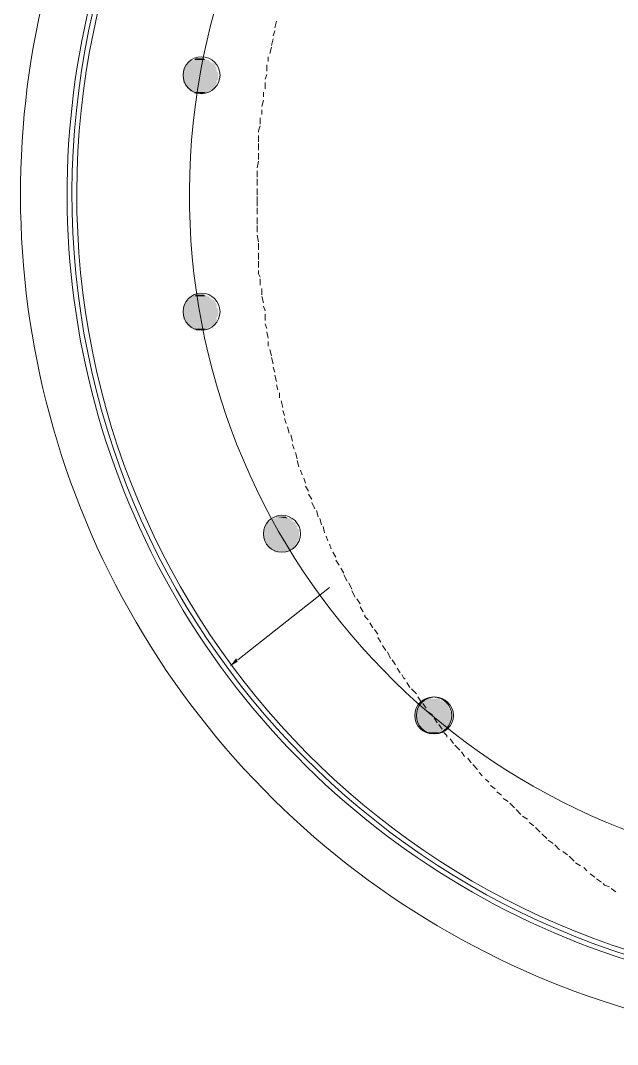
# Model space of a CAD drawing. Header units: inches. Extents: x 1969 to 240164, y 1364 to 46451.
# Drawn here: x 17976 to 19241, y 18124 to 20294 of the extents above; entities that cross this region are included whole.
import ezdxf

# ---------------------------------------------------------------- set-up
doc = ezdxf.new("R2010")
doc.units = ezdxf.units.IN
doc.header["$MEASUREMENT"] = 0
doc.layers.add('PDF_0', color=7, linetype='Continuous')
doc.layers.add('PDF_TXT', color=7, linetype='Continuous')

msp = doc.modelspace()

# ---------------------------------------------------------------- linework, layer by layer
at = {"layer": 'PDF_0', "lineweight": 0}
msp.add_lwpolyline([(18436.6, 18938.9), (18630.9, 19092.2)], dxfattribs=at)
for centre in [(18359.9, 20177.9), (18359.9, 20177.9), (18359.9, 19676.8), (18359.9, 19676.8), (18530.3, 19206.4), (18530.3, 19206.4), (18850.8, 18821.3), (18854.2, 18821.3)]:
    msp.add_circle(centre, 39.2, dxfattribs=at)
for radius, end in [(1801.5, 270.3351), (1702.7, 270.3351), (1692.4, 269.6594), (1682.2, 269.6594), (1443.6, 263.7268)]:
    msp.add_arc((19777.9, 19925.7), radius, 90, end, dxfattribs=at)
at = {"layer": 'PDF_0', "transparency": 33554559}
for points in [[(18327.5, 20200.1), (18388.9, 20196.7), (18324.1, 20196.7)], [(18330.9, 20203.5), (18385.5, 20200.1), (18327.5, 20200.1)], [(18330.9, 20203.5), (18388.9, 20200.1), (18327.5, 20200.1)], [(18385.5, 20200.1), (18327.5, 20200.1), (18388.9, 20196.7)], [(18388.9, 20200.1), (18327.5, 20200.1), (18388.9, 20196.7)], [(18327.5, 20200.1), (18388.9, 20196.7), (18327.5, 20196.7)], [(18334.3, 20203.5), (18385.5, 20203.5), (18330.9, 20203.5)], [(18385.5, 20203.5), (18330.9, 20203.5), (18385.5, 20200.1)], [(18334.3, 20203.5), (18385.5, 20203.5), (18330.9, 20203.5)], [(18385.5, 20203.5), (18330.9, 20203.5), (18388.9, 20200.1)], [(18337.7, 20210.3), (18378.6, 20206.9), (18334.3, 20206.9)], [(18337.7, 20206.9), (18378.6, 20206.9), (18334.3, 20206.9)], [(18378.6, 20206.9), (18334.3, 20206.9), (18382.1, 20203.5)], [(18334.3, 20206.9), (18382.1, 20203.5), (18334.3, 20203.5)], [(18378.6, 20206.9), (18334.3, 20206.9), (18382.1, 20203.5)], [(18334.3, 20206.9), (18382.1, 20203.5), (18334.3, 20203.5)], [(18382.1, 20203.5), (18334.3, 20203.5), (18385.5, 20203.5)], [(18382.1, 20203.5), (18334.3, 20203.5), (18385.5, 20203.5)], [(18341.2, 20210.3), (18375.2, 20206.9), (18337.7, 20206.9)], [(18341.2, 20210.3), (18375.2, 20210.3), (18337.7, 20210.3)], [(18375.2, 20210.3), (18337.7, 20210.3), (18378.6, 20206.9)], [(18375.2, 20206.9), (18337.7, 20206.9), (18378.6, 20206.9)], [(18344.6, 20210.3), (18371.8, 20210.3), (18341.2, 20210.3)], [(18371.8, 20210.3), (18341.2, 20210.3), (18375.2, 20206.9)], [(18344.6, 20210.3), (18371.8, 20210.3), (18341.2, 20210.3)], [(18371.8, 20210.3), (18341.2, 20210.3), (18375.2, 20210.3)], [(18348, 20213.7), (18368.4, 20210.3), (18344.6, 20210.3)], [(18348, 20213.7), (18368.4, 20210.3), (18344.6, 20210.3)], [(18368.4, 20210.3), (18344.6, 20210.3), (18371.8, 20210.3)], [(18368.4, 20210.3), (18344.6, 20210.3), (18371.8, 20210.3)], [(18351.4, 20213.7), (18365, 20213.7), (18348, 20213.7)], [(18365, 20213.7), (18348, 20213.7), (18368.4, 20210.3)], [(18351.4, 20213.7), (18365, 20213.7), (18348, 20213.7)], [(18365, 20213.7), (18348, 20213.7), (18368.4, 20210.3)], [(18354.8, 20213.7), (18361.6, 20213.7), (18351.4, 20213.7)], [(18361.6, 20213.7), (18351.4, 20213.7), (18365, 20213.7)], [(18358.2, 20213.7), (18361.6, 20213.7), (18351.4, 20213.7)], [(18361.6, 20213.7), (18351.4, 20213.7), (18365, 20213.7)], [(18324.1, 20193.3), (18392.3, 20189.9), (18320.7, 20189.9)], [(18392.3, 20189.9), (18320.7, 20189.9), (18392.3, 20186.4)], [(18320.7, 20189.9), (18392.3, 20186.4), (18320.7, 20186.4)], [(18324.1, 20189.9), (18392.3, 20186.4), (18320.7, 20186.4)], [(18392.3, 20186.4), (18320.7, 20186.4), (18392.3, 20183)], [(18320.7, 20186.4), (18392.3, 20183), (18320.7, 20183)], [(18392.3, 20186.4), (18320.7, 20186.4), (18395.7, 20183)], [(18320.7, 20186.4), (18395.7, 20183), (18320.7, 20183)], [(18392.3, 20183), (18320.7, 20183), (18395.7, 20179.6)], [(18320.7, 20183), (18395.7, 20179.6), (18320.7, 20179.6)], [(18395.7, 20183), (18320.7, 20183), (18395.7, 20179.6)], [(18320.7, 20183), (18395.7, 20179.6), (18320.7, 20179.6)], [(18395.7, 20179.6), (18320.7, 20179.6), (18395.7, 20176.2)], [(18320.7, 20179.6), (18395.7, 20176.2), (18320.7, 20176.2)], [(18395.7, 20179.6), (18320.7, 20179.6), (18395.7, 20176.2)], [(18320.7, 20179.6), (18395.7, 20176.2), (18320.7, 20176.2)], [(18388.9, 20196.7), (18324.1, 20196.7), (18388.9, 20193.3)], [(18324.1, 20196.7), (18388.9, 20193.3), (18324.1, 20193.3)], [(18327.5, 20196.7), (18392.3, 20193.3), (18324.1, 20193.3)], [(18388.9, 20193.3), (18324.1, 20193.3), (18392.3, 20189.9)], [(18392.3, 20193.3), (18324.1, 20193.3), (18392.3, 20189.9)], [(18324.1, 20193.3), (18392.3, 20189.9), (18324.1, 20189.9)], [(18392.3, 20189.9), (18324.1, 20189.9), (18392.3, 20186.4)], [(18388.9, 20196.7), (18327.5, 20196.7), (18392.3, 20193.3)], [(18395.7, 20176.2), (18320.7, 20176.2), (18395.7, 20172.8)], [(18320.7, 20176.2), (18395.7, 20172.8), (18320.7, 20172.8)], [(18395.7, 20176.2), (18320.7, 20176.2), (18395.7, 20172.8)], [(18320.7, 20176.2), (18395.7, 20172.8), (18320.7, 20172.8)], [(18395.7, 20172.8), (18320.7, 20172.8), (18392.3, 20169.4)], [(18320.7, 20172.8), (18392.3, 20169.4), (18320.7, 20169.4)], [(18395.7, 20172.8), (18320.7, 20172.8), (18395.7, 20169.4)], [(18320.7, 20172.8), (18395.7, 20169.4), (18320.7, 20169.4)], [(18392.3, 20169.4), (18320.7, 20169.4), (18392.3, 20166)], [(18320.7, 20169.4), (18392.3, 20166), (18320.7, 20166)], [(18395.7, 20169.4), (18320.7, 20169.4), (18392.3, 20166)], [(18320.7, 20169.4), (18392.3, 20166), (18320.7, 20166)], [(18392.3, 20166), (18320.7, 20166), (18392.3, 20162.6)], [(18320.7, 20166), (18392.3, 20162.6), (18320.7, 20162.6)], [(18392.3, 20166), (18320.7, 20166), (18392.3, 20162.6)], [(18320.7, 20166), (18392.3, 20162.6), (18324.1, 20162.6)], [(18392.3, 20162.6), (18320.7, 20162.6), (18388.9, 20159.2)], [(18320.7, 20162.6), (18388.9, 20159.2), (18324.1, 20159.2)], [(18392.3, 20162.6), (18324.1, 20162.6), (18392.3, 20159.2)], [(18324.1, 20162.6), (18392.3, 20159.2), (18324.1, 20159.2)], [(18388.9, 20159.2), (18324.1, 20159.2), (18388.9, 20155.8)], [(18324.1, 20159.2), (18388.9, 20155.8), (18324.1, 20155.8)], [(18392.3, 20159.2), (18324.1, 20159.2), (18388.9, 20155.8)], [(18324.1, 20159.2), (18388.9, 20155.8), (18327.5, 20155.8)], [(18388.9, 20155.8), (18324.1, 20155.8), (18385.5, 20152.4)], [(18324.1, 20155.8), (18385.5, 20152.4), (18327.5, 20152.4)], [(18388.9, 20155.8), (18327.5, 20155.8), (18388.9, 20152.4)], [(18327.5, 20155.8), (18388.9, 20152.4), (18327.5, 20152.4)], [(18385.5, 20152.4), (18327.5, 20152.4), (18385.5, 20148.9)], [(18327.5, 20152.4), (18385.5, 20148.9), (18330.9, 20148.9)], [(18388.9, 20152.4), (18327.5, 20152.4), (18385.5, 20148.9)], [(18327.5, 20152.4), (18385.5, 20148.9), (18330.9, 20148.9)], [(18385.5, 20148.9), (18330.9, 20148.9), (18382.1, 20148.9)], [(18330.9, 20148.9), (18382.1, 20148.9), (18334.3, 20148.9)], [(18385.5, 20148.9), (18330.9, 20148.9), (18382.1, 20148.9)], [(18330.9, 20148.9), (18382.1, 20148.9), (18334.3, 20148.9)], [(18382.1, 20148.9), (18334.3, 20148.9), (18378.6, 20145.5)], [(18334.3, 20148.9), (18378.6, 20145.5), (18334.3, 20145.5)], [(18382.1, 20148.9), (18334.3, 20148.9), (18378.6, 20145.5)], [(18334.3, 20148.9), (18378.6, 20145.5), (18334.3, 20145.5)], [(18378.6, 20145.5), (18334.3, 20145.5), (18375.2, 20142.1)], [(18334.3, 20145.5), (18375.2, 20142.1), (18337.7, 20142.1)], [(18378.6, 20145.5), (18334.3, 20145.5), (18375.2, 20142.1)], [(18334.3, 20145.5), (18375.2, 20142.1), (18337.7, 20142.1)], [(18375.2, 20142.1), (18337.7, 20142.1), (18371.8, 20142.1)], [(18337.7, 20142.1), (18371.8, 20142.1), (18341.2, 20142.1)], [(18375.2, 20142.1), (18337.7, 20142.1), (18371.8, 20142.1)], [(18337.7, 20142.1), (18371.8, 20142.1), (18341.2, 20142.1)], [(18371.8, 20142.1), (18341.2, 20142.1), (18368.4, 20142.1)], [(18341.2, 20142.1), (18368.4, 20142.1), (18344.6, 20142.1)], [(18371.8, 20142.1), (18341.2, 20142.1), (18368.4, 20138.7)], [(18341.2, 20142.1), (18368.4, 20138.7), (18344.6, 20138.7)], [(18368.4, 20142.1), (18344.6, 20142.1), (18365, 20138.7)], [(18344.6, 20142.1), (18365, 20138.7), (18348, 20138.7)], [(18368.4, 20138.7), (18344.6, 20138.7), (18365, 20138.7)], [(18344.6, 20138.7), (18365, 20138.7), (18348, 20138.7)], [(18348, 20138.7), (18351.4, 20138.7), (18361.6, 20138.7)], [(18348, 20138.7), (18365, 20138.7), (18361.6, 20138.7)], [(18348, 20138.7), (18351.4, 20138.7), (18361.6, 20138.7)], [(18348, 20138.7), (18365, 20138.7), (18361.6, 20138.7)], [(18351.4, 20138.7), (18361.6, 20138.7), (18354.8, 20138.7)], [(18351.4, 20138.7), (18361.6, 20138.7), (18358.2, 20138.7)], [(18330.9, 19702.4), (18385.5, 19699), (18327.5, 19699)], [(18330.9, 19702.4), (18388.9, 19699), (18327.5, 19699)], [(18334.3, 19702.4), (18385.5, 19702.4), (18330.9, 19702.4)], [(18385.5, 19702.4), (18330.9, 19702.4), (18385.5, 19699)], [(18334.3, 19702.4), (18385.5, 19702.4), (18330.9, 19702.4)], [(18385.5, 19702.4), (18330.9, 19702.4), (18388.9, 19699)], [(18337.7, 19709.2), (18378.6, 19705.8), (18334.3, 19705.8)], [(18337.7, 19709.2), (18378.6, 19705.8), (18334.3, 19705.8)], [(18378.6, 19705.8), (18334.3, 19705.8), (18382.1, 19702.4)], [(18334.3, 19705.8), (18382.1, 19702.4), (18334.3, 19702.4)], [(18378.6, 19705.8), (18334.3, 19705.8), (18382.1, 19702.4)], [(18334.3, 19705.8), (18382.1, 19702.4), (18334.3, 19702.4)], [(18382.1, 19702.4), (18334.3, 19702.4), (18385.5, 19702.4)], [(18382.1, 19702.4), (18334.3, 19702.4), (18385.5, 19702.4)], [(18341.2, 19709.2), (18375.2, 19709.2), (18337.7, 19709.2)], [(18375.2, 19709.2), (18337.7, 19709.2), (18378.6, 19705.8)], [(18341.2, 19709.2), (18375.2, 19709.2), (18337.7, 19709.2)], [(18375.2, 19709.2), (18337.7, 19709.2), (18378.6, 19705.8)], [(18344.6, 19712.6), (18371.8, 19709.2), (18341.2, 19709.2)], [(18344.6, 19709.2), (18371.8, 19709.2), (18341.2, 19709.2)], [(18371.8, 19709.2), (18341.2, 19709.2), (18375.2, 19709.2)], [(18371.8, 19709.2), (18341.2, 19709.2), (18375.2, 19709.2)], [(18348, 19712.6), (18368.4, 19709.2), (18344.6, 19709.2)], [(18348, 19712.6), (18368.4, 19712.6), (18344.6, 19712.6)], [(18368.4, 19712.6), (18344.6, 19712.6), (18371.8, 19709.2)], [(18368.4, 19709.2), (18344.6, 19709.2), (18371.8, 19709.2)], [(18351.4, 19712.6), (18365, 19712.6), (18348, 19712.6)], [(18365, 19712.6), (18348, 19712.6), (18368.4, 19709.2)], [(18351.4, 19712.6), (18365, 19712.6), (18348, 19712.6)], [(18365, 19712.6), (18348, 19712.6), (18368.4, 19712.6)], [(18354.8, 19712.6), (18361.6, 19712.6), (18351.4, 19712.6)], [(18361.6, 19712.6), (18351.4, 19712.6), (18365, 19712.6)], [(18358.2, 19712.6), (18361.6, 19712.6), (18351.4, 19712.6)], [(18361.6, 19712.6), (18351.4, 19712.6), (18365, 19712.6)], [(18324.1, 19692.2), (18392.3, 19688.8), (18320.7, 19688.8)], [(18392.3, 19688.8), (18320.7, 19688.8), (18392.3, 19685.4)], [(18320.7, 19688.8), (18392.3, 19685.4), (18320.7, 19685.4)], [(18324.1, 19688.8), (18392.3, 19685.4), (18320.7, 19685.4)], [(18392.3, 19685.4), (18320.7, 19685.4), (18392.3, 19682)], [(18320.7, 19685.4), (18392.3, 19682), (18320.7, 19682)], [(18392.3, 19685.4), (18320.7, 19685.4), (18395.7, 19682)], [(18320.7, 19685.4), (18395.7, 19682), (18320.7, 19682)], [(18392.3, 19682), (18320.7, 19682), (18395.7, 19678.5)], [(18320.7, 19682), (18395.7, 19678.5), (18320.7, 19678.5)], [(18395.7, 19682), (18320.7, 19682), (18395.7, 19678.5)], [(18320.7, 19682), (18395.7, 19678.5), (18320.7, 19678.5)], [(18327.5, 19699), (18388.9, 19695.6), (18324.1, 19695.6)], [(18388.9, 19695.6), (18324.1, 19695.6), (18388.9, 19692.2)], [(18324.1, 19695.6), (18388.9, 19692.2), (18324.1, 19692.2)], [(18327.5, 19695.6), (18392.3, 19692.2), (18324.1, 19692.2)], [(18388.9, 19692.2), (18324.1, 19692.2), (18392.3, 19688.8)], [(18392.3, 19692.2), (18324.1, 19692.2), (18392.3, 19688.8)], [(18324.1, 19692.2), (18392.3, 19688.8), (18324.1, 19688.8)], [(18392.3, 19688.8), (18324.1, 19688.8), (18392.3, 19685.4)], [(18385.5, 19699), (18327.5, 19699), (18388.9, 19695.6)], [(18388.9, 19699), (18327.5, 19699), (18388.9, 19695.6)], [(18327.5, 19699), (18388.9, 19695.6), (18327.5, 19695.6)], [(18388.9, 19695.6), (18327.5, 19695.6), (18392.3, 19692.2)], [(18395.7, 19678.5), (18320.7, 19678.5), (18395.7, 19675.1)], [(18320.7, 19678.5), (18395.7, 19675.1), (18320.7, 19675.1)], [(18395.7, 19678.5), (18320.7, 19678.5), (18395.7, 19675.1)], [(18320.7, 19678.5), (18395.7, 19675.1), (18320.7, 19675.1)], [(18395.7, 19675.1), (18320.7, 19675.1), (18395.7, 19671.7)], [(18320.7, 19675.1), (18395.7, 19671.7), (18320.7, 19671.7)], [(18395.7, 19675.1), (18320.7, 19675.1), (18395.7, 19671.7)], [(18320.7, 19675.1), (18395.7, 19671.7), (18320.7, 19671.7)], [(18395.7, 19671.7), (18320.7, 19671.7), (18392.3, 19668.3)], [(18320.7, 19671.7), (18392.3, 19668.3), (18320.7, 19668.3)], [(18395.7, 19671.7), (18320.7, 19671.7), (18395.7, 19668.3)], [(18320.7, 19671.7), (18395.7, 19668.3), (18320.7, 19668.3)], [(18392.3, 19668.3), (18320.7, 19668.3), (18392.3, 19664.9)], [(18320.7, 19668.3), (18392.3, 19664.9), (18320.7, 19664.9)], [(18395.7, 19668.3), (18320.7, 19668.3), (18392.3, 19664.9)], [(18320.7, 19668.3), (18392.3, 19664.9), (18320.7, 19664.9)], [(18392.3, 19664.9), (18320.7, 19664.9), (18392.3, 19661.5)], [(18320.7, 19664.9), (18392.3, 19661.5), (18320.7, 19661.5)], [(18392.3, 19664.9), (18320.7, 19664.9), (18392.3, 19661.5)], [(18320.7, 19664.9), (18392.3, 19661.5), (18324.1, 19661.5)], [(18392.3, 19661.5), (18320.7, 19661.5), (18388.9, 19658.1)], [(18320.7, 19661.5), (18388.9, 19658.1), (18324.1, 19658.1)], [(18392.3, 19661.5), (18324.1, 19661.5), (18392.3, 19658.1)], [(18324.1, 19661.5), (18392.3, 19658.1), (18324.1, 19658.1)], [(18388.9, 19658.1), (18324.1, 19658.1), (18388.9, 19654.7)], [(18324.1, 19658.1), (18388.9, 19654.7), (18324.1, 19654.7)], [(18392.3, 19658.1), (18324.1, 19658.1), (18388.9, 19654.7)], [(18324.1, 19658.1), (18388.9, 19654.7), (18327.5, 19654.7)], [(18388.9, 19654.7), (18324.1, 19654.7), (18385.5, 19651.3)], [(18324.1, 19654.7), (18385.5, 19651.3), (18327.5, 19651.3)], [(18388.9, 19654.7), (18327.5, 19654.7), (18388.9, 19651.3)], [(18327.5, 19654.7), (18388.9, 19651.3), (18327.5, 19651.3)], [(18385.5, 19651.3), (18327.5, 19651.3), (18385.5, 19647.9)], [(18327.5, 19651.3), (18385.5, 19647.9), (18330.9, 19647.9)], [(18388.9, 19651.3), (18327.5, 19651.3), (18385.5, 19647.9)], [(18327.5, 19651.3), (18385.5, 19647.9), (18330.9, 19647.9)], [(18385.5, 19647.9), (18330.9, 19647.9), (18382.1, 19647.9)], [(18330.9, 19647.9), (18382.1, 19647.9), (18334.3, 19647.9)], [(18385.5, 19647.9), (18330.9, 19647.9), (18382.1, 19647.9)], [(18330.9, 19647.9), (18382.1, 19647.9), (18334.3, 19647.9)], [(18382.1, 19647.9), (18334.3, 19647.9), (18378.6, 19644.5)], [(18334.3, 19647.9), (18378.6, 19644.5), (18334.3, 19644.5)], [(18382.1, 19647.9), (18334.3, 19647.9), (18378.6, 19644.5)], [(18334.3, 19647.9), (18378.6, 19644.5), (18334.3, 19644.5)], [(18378.6, 19644.5), (18334.3, 19644.5), (18375.2, 19641)], [(18334.3, 19644.5), (18375.2, 19641), (18337.7, 19641)], [(18378.6, 19644.5), (18334.3, 19644.5), (18375.2, 19641)], [(18334.3, 19644.5), (18375.2, 19641), (18337.7, 19641)], [(18375.2, 19641), (18337.7, 19641), (18371.8, 19641)], [(18337.7, 19641), (18371.8, 19641), (18341.2, 19641)], [(18375.2, 19641), (18337.7, 19641), (18371.8, 19641)], [(18337.7, 19641), (18371.8, 19641), (18341.2, 19641)], [(18371.8, 19641), (18341.2, 19641), (18368.4, 19641)], [(18341.2, 19641), (18368.4, 19641), (18344.6, 19641)], [(18371.8, 19641), (18341.2, 19641), (18368.4, 19637.6)], [(18341.2, 19641), (18368.4, 19637.6), (18344.6, 19637.6)], [(18368.4, 19641), (18344.6, 19641), (18365, 19637.6)], [(18344.6, 19641), (18365, 19637.6), (18348, 19637.6)], [(18368.4, 19637.6), (18344.6, 19637.6), (18365, 19637.6)], [(18344.6, 19637.6), (18365, 19637.6), (18348, 19637.6)], [(18348, 19637.6), (18351.4, 19637.6), (18361.6, 19637.6)], [(18348, 19637.6), (18365, 19637.6), (18361.6, 19637.6)], [(18348, 19637.6), (18351.4, 19637.6), (18361.6, 19637.6)], [(18348, 19637.6), (18365, 19637.6), (18361.6, 19637.6)], [(18351.4, 19637.6), (18361.6, 19637.6), (18354.8, 19637.6)], [(18351.4, 19637.6), (18361.6, 19637.6), (18358.2, 19637.6)], [(18498, 19225.2), (18562.7, 19221.8), (18494.5, 19221.8)], [(18498, 19225.2), (18562.7, 19221.8), (18494.5, 19221.8)], [(18501.4, 19232), (18559.3, 19228.6), (18498, 19228.6)], [(18501.4, 19228.6), (18559.3, 19228.6), (18498, 19228.6)], [(18559.3, 19228.6), (18498, 19228.6), (18559.3, 19225.2)], [(18498, 19228.6), (18559.3, 19225.2), (18498, 19225.2)], [(18559.3, 19228.6), (18498, 19228.6), (18559.3, 19225.2)], [(18498, 19228.6), (18559.3, 19225.2), (18498, 19225.2)], [(18559.3, 19225.2), (18498, 19225.2), (18562.7, 19221.8)], [(18559.3, 19225.2), (18498, 19225.2), (18562.7, 19221.8)], [(18504.8, 19232), (18555.9, 19228.6), (18501.4, 19228.6)], [(18504.8, 19232), (18555.9, 19232), (18501.4, 19232)], [(18555.9, 19232), (18501.4, 19232), (18559.3, 19228.6)], [(18555.9, 19228.6), (18501.4, 19228.6), (18559.3, 19228.6)], [(18508.2, 19235.4), (18552.5, 19232), (18504.8, 19232)], [(18508.2, 19235.4), (18552.5, 19232), (18504.8, 19232)], [(18552.5, 19232), (18504.8, 19232), (18555.9, 19228.6)], [(18552.5, 19232), (18504.8, 19232), (18555.9, 19232)], [(18511.6, 19238.8), (18552.5, 19235.4), (18508.2, 19235.4)], [(18511.6, 19235.4), (18549.1, 19235.4), (18508.2, 19235.4)], [(18549.1, 19235.4), (18508.2, 19235.4), (18552.5, 19232)], [(18552.5, 19235.4), (18508.2, 19235.4), (18552.5, 19232)], [(18542.3, 19238.8), (18515, 19238.8), (18511.6, 19238.8)], [(18542.3, 19238.8), (18511.6, 19238.8), (18545.7, 19235.4)], [(18511.6, 19238.8), (18545.7, 19235.4), (18511.6, 19235.4)], [(18515, 19238.8), (18549.1, 19238.8), (18511.6, 19238.8)], [(18549.1, 19238.8), (18511.6, 19238.8), (18552.5, 19235.4)], [(18545.7, 19235.4), (18511.6, 19235.4), (18549.1, 19235.4)], [(18518.4, 19242.2), (18542.3, 19238.8), (18515, 19238.8)], [(18521.8, 19242.2), (18542.3, 19238.8), (18515, 19238.8)], [(18515, 19238.8), (18542.3, 19238.8), (18542.3, 19238.8)], [(18545.7, 19238.8), (18545.7, 19238.8), (18515, 19238.8)], [(18545.7, 19238.8), (18515, 19238.8), (18542.3, 19238.8)], [(18545.7, 19238.8), (18515, 19238.8), (18549.1, 19238.8)], [(18535.4, 19242.2), (18525.2, 19242.2), (18518.4, 19242.2)], [(18535.4, 19242.2), (18518.4, 19242.2), (18542.3, 19238.8)], [(18525.2, 19242.2), (18538.9, 19242.2), (18521.8, 19242.2)], [(18538.9, 19242.2), (18521.8, 19242.2), (18542.3, 19238.8)], [(18525.2, 19242.2), (18535.4, 19242.2), (18535.4, 19242.2)], [(18535.4, 19242.2), (18535.4, 19242.2), (18525.2, 19242.2)], [(18532, 19242.2), (18525.2, 19242.2), (18525.2, 19242.2)], [(18532, 19242.2), (18525.2, 19242.2), (18538.9, 19242.2)], [(18494.5, 19218.4), (18562.7, 19215), (18491.1, 19215)], [(18494.5, 19218.4), (18566.1, 19215), (18491.1, 19215)], [(18562.7, 19215), (18491.1, 19215), (18566.1, 19211.6)], [(18491.1, 19215), (18566.1, 19211.6), (18491.1, 19211.6)], [(18566.1, 19215), (18491.1, 19215), (18566.1, 19211.6)], [(18491.1, 19215), (18566.1, 19211.6), (18491.1, 19211.6)], [(18566.1, 19211.6), (18491.1, 19211.6), (18566.1, 19208.1)], [(18491.1, 19211.6), (18566.1, 19208.1), (18491.1, 19208.1)], [(18566.1, 19211.6), (18491.1, 19211.6), (18566.1, 19208.1)], [(18491.1, 19211.6), (18566.1, 19208.1), (18491.1, 19208.1)], [(18566.1, 19208.1), (18491.1, 19208.1), (18566.1, 19204.7)], [(18491.1, 19208.1), (18566.1, 19204.7), (18491.1, 19204.7)], [(18566.1, 19208.1), (18491.1, 19208.1), (18566.1, 19204.7)], [(18491.1, 19208.1), (18566.1, 19204.7), (18491.1, 19204.7)], [(18566.1, 19204.7), (18491.1, 19204.7), (18566.1, 19201.3)], [(18491.1, 19204.7), (18566.1, 19201.3), (18491.1, 19201.3)], [(18566.1, 19204.7), (18491.1, 19204.7), (18566.1, 19201.3)], [(18491.1, 19204.7), (18566.1, 19201.3), (18491.1, 19201.3)], [(18562.7, 19221.8), (18494.5, 19221.8), (18562.7, 19218.4)], [(18494.5, 19221.8), (18562.7, 19218.4), (18494.5, 19218.4)], [(18562.7, 19221.8), (18494.5, 19221.8), (18562.7, 19218.4)], [(18494.5, 19221.8), (18562.7, 19218.4), (18494.5, 19218.4)], [(18562.7, 19218.4), (18494.5, 19218.4), (18562.7, 19215)], [(18562.7, 19218.4), (18494.5, 19218.4), (18566.1, 19215)], [(18566.1, 19201.3), (18491.1, 19201.3), (18566.1, 19197.9)], [(18491.1, 19201.3), (18566.1, 19197.9), (18491.1, 19197.9)], [(18566.1, 19201.3), (18491.1, 19201.3), (18566.1, 19197.9)], [(18491.1, 19201.3), (18566.1, 19197.9), (18491.1, 19197.9)], [(18566.1, 19197.9), (18491.1, 19197.9), (18562.7, 19194.5)], [(18491.1, 19197.9), (18562.7, 19194.5), (18491.1, 19194.5)], [(18566.1, 19197.9), (18491.1, 19197.9), (18566.1, 19194.5)], [(18491.1, 19197.9), (18566.1, 19194.5), (18491.1, 19194.5)], [(18562.7, 19194.5), (18491.1, 19194.5), (18562.7, 19191.1)], [(18491.1, 19194.5), (18562.7, 19191.1), (18494.5, 19191.1)], [(18566.1, 19194.5), (18491.1, 19194.5), (18562.7, 19191.1)], [(18491.1, 19194.5), (18562.7, 19191.1), (18494.5, 19191.1)], [(18562.7, 19191.1), (18494.5, 19191.1), (18562.7, 19187.7)], [(18494.5, 19191.1), (18562.7, 19187.7), (18494.5, 19187.7)], [(18562.7, 19191.1), (18494.5, 19191.1), (18562.7, 19187.7)], [(18494.5, 19191.1), (18562.7, 19187.7), (18494.5, 19187.7)], [(18562.7, 19187.7), (18494.5, 19187.7), (18559.3, 19184.3)], [(18494.5, 19187.7), (18559.3, 19184.3), (18498, 19184.3)], [(18562.7, 19187.7), (18494.5, 19187.7), (18559.3, 19184.3)], [(18494.5, 19187.7), (18559.3, 19184.3), (18498, 19184.3)], [(18559.3, 19184.3), (18498, 19184.3), (18559.3, 19180.9)], [(18498, 19184.3), (18559.3, 19180.9), (18498, 19180.9)], [(18559.3, 19184.3), (18498, 19184.3), (18559.3, 19180.9)], [(18498, 19184.3), (18559.3, 19180.9), (18498, 19180.9)], [(18559.3, 19180.9), (18498, 19180.9), (18555.9, 19177.5)], [(18498, 19180.9), (18555.9, 19177.5), (18501.4, 19177.5)], [(18559.3, 19180.9), (18498, 19180.9), (18555.9, 19177.5)], [(18498, 19180.9), (18555.9, 19177.5), (18501.4, 19177.5)], [(18555.9, 19177.5), (18501.4, 19177.5), (18552.5, 19177.5)], [(18501.4, 19177.5), (18552.5, 19177.5), (18504.8, 19177.5)], [(18555.9, 19177.5), (18501.4, 19177.5), (18552.5, 19174.1)], [(18501.4, 19177.5), (18552.5, 19174.1), (18504.8, 19174.1)], [(18552.5, 19177.5), (18504.8, 19177.5), (18549.1, 19174.1)], [(18504.8, 19177.5), (18549.1, 19174.1), (18508.2, 19174.1)], [(18552.5, 19174.1), (18504.8, 19174.1), (18508.2, 19174.1)], [(18504.8, 19174.1), (18552.5, 19174.1), (18552.5, 19174.1)], [(18549.1, 19174.1), (18508.2, 19174.1), (18545.7, 19170.6)], [(18508.2, 19174.1), (18545.7, 19170.6), (18511.6, 19170.6)], [(18552.5, 19174.1), (18508.2, 19174.1), (18549.1, 19170.6)], [(18508.2, 19174.1), (18549.1, 19170.6), (18511.6, 19170.6)], [(18542.3, 19170.6), (18542.3, 19170.6), (18511.6, 19170.6)], [(18542.3, 19170.6), (18511.6, 19170.6), (18545.7, 19170.6)], [(18542.3, 19170.6), (18511.6, 19170.6), (18542.3, 19167.2)], [(18511.6, 19170.6), (18542.3, 19167.2), (18515, 19167.2)], [(18549.1, 19170.6), (18511.6, 19170.6), (18545.7, 19170.6)], [(18511.6, 19170.6), (18545.7, 19170.6), (18515, 19170.6)], [(18545.7, 19170.6), (18515, 19170.6), (18542.3, 19167.2)], [(18515, 19170.6), (18542.3, 19167.2), (18515, 19167.2)], [(18542.3, 19167.2), (18515, 19167.2), (18535.4, 19167.2)], [(18515, 19167.2), (18535.4, 19167.2), (18518.4, 19167.2)], [(18542.3, 19167.2), (18515, 19167.2), (18538.9, 19167.2)], [(18515, 19167.2), (18538.9, 19167.2), (18521.8, 19167.2)], [(18518.4, 19167.2), (18535.4, 19167.2), (18535.4, 19167.2)], [(18535.4, 19167.2), (18525.2, 19167.2), (18518.4, 19167.2)], [(18532, 19167.2), (18525.2, 19167.2), (18521.8, 19167.2)], [(18521.8, 19167.2), (18538.9, 19167.2), (18532, 19167.2)], [(18535.4, 19167.2), (18535.4, 19167.2), (18525.2, 19167.2)], [(18532, 19167.2), (18532, 19167.2), (18525.2, 19167.2)], [(18433.2, 18942.3), (18419.6, 18925.2), (18436.6, 18935.4)], [(18838.8, 18857), (18866.1, 18853.6), (18835.4, 18853.6)], [(18838.8, 18857), (18866.1, 18853.6), (18835.4, 18853.6)], [(18842.2, 18857), (18862.7, 18857), (18838.8, 18857)], [(18862.7, 18857), (18838.8, 18857), (18866.1, 18853.6)], [(18842.2, 18857), (18862.7, 18857), (18838.8, 18857)], [(18862.7, 18857), (18838.8, 18857), (18866.1, 18853.6)], [(18845.6, 18857), (18859.3, 18857), (18842.2, 18857)], [(18859.3, 18857), (18842.2, 18857), (18862.7, 18857)], [(18845.6, 18857), (18859.3, 18857), (18842.2, 18857)], [(18859.3, 18857), (18842.2, 18857), (18862.7, 18857)], [(18849.1, 18857), (18855.9, 18857), (18845.6, 18857)], [(18855.9, 18857), (18845.6, 18857), (18859.3, 18857)], [(18852.5, 18857), (18855.9, 18857), (18845.6, 18857)], [(18855.9, 18857), (18845.6, 18857), (18859.3, 18857)], [(18818.4, 18836.6), (18886.5, 18833.2), (18815, 18833.2)], [(18818.4, 18836.6), (18886.5, 18833.2), (18815, 18833.2)], [(18886.5, 18833.2), (18815, 18833.2), (18886.5, 18829.8)], [(18815, 18833.2), (18886.5, 18829.8), (18815, 18829.8)], [(18886.5, 18833.2), (18815, 18833.2), (18886.5, 18829.8)], [(18815, 18833.2), (18886.5, 18829.8), (18815, 18829.8)], [(18821.8, 18843.4), (18883.1, 18840), (18818.4, 18840)], [(18821.8, 18843.4), (18883.1, 18840), (18818.4, 18840)], [(18883.1, 18840), (18818.4, 18840), (18883.1, 18836.6)], [(18818.4, 18840), (18883.1, 18836.6), (18818.4, 18836.6)], [(18883.1, 18840), (18818.4, 18840), (18883.1, 18836.6)], [(18818.4, 18840), (18883.1, 18836.6), (18818.4, 18836.6)], [(18883.1, 18836.6), (18818.4, 18836.6), (18886.5, 18833.2)], [(18883.1, 18836.6), (18818.4, 18836.6), (18886.5, 18833.2)], [(18825.2, 18850.2), (18876.3, 18846.8), (18821.8, 18846.8)], [(18876.3, 18846.8), (18821.8, 18846.8), (18879.7, 18843.4)], [(18821.8, 18846.8), (18879.7, 18843.4), (18821.8, 18843.4)], [(18825.2, 18846.8), (18879.7, 18843.4), (18821.8, 18843.4)], [(18879.7, 18843.4), (18821.8, 18843.4), (18883.1, 18840)], [(18879.7, 18843.4), (18821.8, 18843.4), (18883.1, 18840)], [(18828.6, 18850.2), (18876.3, 18850.2), (18825.2, 18850.2)], [(18876.3, 18850.2), (18825.2, 18850.2), (18876.3, 18846.8)], [(18828.6, 18850.2), (18876.3, 18850.2), (18825.2, 18850.2)], [(18876.3, 18850.2), (18825.2, 18850.2), (18879.7, 18846.8)], [(18825.2, 18850.2), (18879.7, 18846.8), (18825.2, 18846.8)], [(18879.7, 18846.8), (18825.2, 18846.8), (18879.7, 18843.4)], [(18832, 18853.6), (18872.9, 18850.2), (18828.6, 18850.2)], [(18832, 18853.6), (18872.9, 18850.2), (18828.6, 18850.2)], [(18872.9, 18850.2), (18828.6, 18850.2), (18876.3, 18850.2)], [(18872.9, 18850.2), (18828.6, 18850.2), (18876.3, 18850.2)], [(18835.4, 18853.6), (18869.5, 18853.6), (18832, 18853.6)], [(18869.5, 18853.6), (18832, 18853.6), (18872.9, 18850.2)], [(18835.4, 18853.6), (18869.5, 18853.6), (18832, 18853.6)], [(18869.5, 18853.6), (18832, 18853.6), (18872.9, 18850.2)], [(18866.1, 18853.6), (18835.4, 18853.6), (18869.5, 18853.6)], [(18866.1, 18853.6), (18835.4, 18853.6), (18869.5, 18853.6)], [(18815, 18826.4), (18890, 18823), (18811.6, 18823)], [(18815, 18823), (18886.5, 18819.5), (18811.6, 18819.5)], [(18890, 18823), (18811.6, 18823), (18890, 18819.5)], [(18811.6, 18823), (18890, 18819.5), (18811.6, 18819.5)], [(18886.5, 18819.5), (18811.6, 18819.5), (18886.5, 18816.1)], [(18811.6, 18819.5), (18886.5, 18816.1), (18815, 18816.1)], [(18890, 18819.5), (18811.6, 18819.5), (18890, 18816.1)], [(18811.6, 18819.5), (18890, 18816.1), (18811.6, 18816.1)], [(18890, 18816.1), (18811.6, 18816.1), (18890, 18812.7)], [(18811.6, 18816.1), (18890, 18812.7), (18815, 18812.7)], [(18886.5, 18829.8), (18815, 18829.8), (18886.5, 18826.4)], [(18815, 18829.8), (18886.5, 18826.4), (18815, 18826.4)], [(18886.5, 18829.8), (18815, 18829.8), (18890, 18826.4)], [(18815, 18829.8), (18890, 18826.4), (18815, 18826.4)], [(18886.5, 18826.4), (18815, 18826.4), (18886.5, 18823)], [(18815, 18826.4), (18886.5, 18823), (18815, 18823)], [(18890, 18826.4), (18815, 18826.4), (18890, 18823)], [(18886.5, 18823), (18815, 18823), (18886.5, 18819.5)], [(18886.5, 18816.1), (18815, 18816.1), (18886.5, 18812.7)], [(18815, 18816.1), (18886.5, 18812.7), (18815, 18812.7)], [(18886.5, 18812.7), (18815, 18812.7), (18886.5, 18809.3)], [(18815, 18812.7), (18886.5, 18809.3), (18815, 18809.3)], [(18890, 18812.7), (18815, 18812.7), (18886.5, 18809.3)], [(18815, 18812.7), (18886.5, 18809.3), (18815, 18809.3)], [(18886.5, 18809.3), (18815, 18809.3), (18886.5, 18805.9)], [(18815, 18809.3), (18886.5, 18805.9), (18815, 18805.9)], [(18886.5, 18809.3), (18815, 18809.3), (18886.5, 18805.9)], [(18815, 18809.3), (18886.5, 18805.9), (18815, 18805.9)], [(18886.5, 18805.9), (18815, 18805.9), (18883.1, 18802.5)], [(18815, 18805.9), (18883.1, 18802.5), (18818.4, 18802.5)], [(18886.5, 18805.9), (18815, 18805.9), (18883.1, 18802.5)], [(18815, 18805.9), (18883.1, 18802.5), (18818.4, 18802.5)], [(18883.1, 18802.5), (18818.4, 18802.5), (18883.1, 18799.1)], [(18818.4, 18802.5), (18883.1, 18799.1), (18818.4, 18799.1)], [(18883.1, 18802.5), (18818.4, 18802.5), (18883.1, 18799.1)], [(18818.4, 18802.5), (18883.1, 18799.1), (18818.4, 18799.1)], [(18883.1, 18799.1), (18818.4, 18799.1), (18879.7, 18799.1)], [(18818.4, 18799.1), (18879.7, 18799.1), (18821.8, 18799.1)], [(18883.1, 18799.1), (18818.4, 18799.1), (18879.7, 18795.7)], [(18818.4, 18799.1), (18879.7, 18795.7), (18821.8, 18795.7)], [(18879.7, 18799.1), (18821.8, 18799.1), (18876.3, 18795.7)], [(18821.8, 18799.1), (18876.3, 18795.7), (18821.8, 18795.7)], [(18876.3, 18795.7), (18821.8, 18795.7), (18876.3, 18792.3)], [(18821.8, 18795.7), (18876.3, 18792.3), (18825.2, 18792.3)], [(18879.7, 18795.7), (18821.8, 18795.7), (18825.2, 18795.7)], [(18821.8, 18795.7), (18879.7, 18795.7), (18879.7, 18795.7)], [(18879.7, 18795.7), (18825.2, 18795.7), (18876.3, 18792.3)], [(18825.2, 18795.7), (18876.3, 18792.3), (18825.2, 18792.3)], [(18876.3, 18792.3), (18825.2, 18792.3), (18872.9, 18788.9)], [(18825.2, 18792.3), (18872.9, 18788.9), (18828.6, 18788.9)], [(18876.3, 18792.3), (18825.2, 18792.3), (18872.9, 18788.9)], [(18825.2, 18792.3), (18872.9, 18788.9), (18828.6, 18788.9)], [(18872.9, 18788.9), (18828.6, 18788.9), (18869.5, 18788.9)], [(18828.6, 18788.9), (18869.5, 18788.9), (18832, 18788.9)], [(18872.9, 18788.9), (18828.6, 18788.9), (18869.5, 18788.9)], [(18828.6, 18788.9), (18869.5, 18788.9), (18832, 18788.9)], [(18869.5, 18788.9), (18832, 18788.9), (18866.1, 18785.5)], [(18832, 18788.9), (18866.1, 18785.5), (18835.4, 18785.5)], [(18869.5, 18788.9), (18832, 18788.9), (18866.1, 18785.5)], [(18832, 18788.9), (18866.1, 18785.5), (18835.4, 18785.5)], [(18866.1, 18785.5), (18835.4, 18785.5), (18862.7, 18785.5)], [(18835.4, 18785.5), (18862.7, 18785.5), (18838.8, 18785.5)], [(18866.1, 18785.5), (18835.4, 18785.5), (18862.7, 18785.5)], [(18835.4, 18785.5), (18862.7, 18785.5), (18838.8, 18785.5)], [(18862.7, 18785.5), (18838.8, 18785.5), (18859.3, 18785.5)], [(18838.8, 18785.5), (18859.3, 18785.5), (18842.2, 18785.5)], [(18862.7, 18785.5), (18838.8, 18785.5), (18859.3, 18782.1)], [(18838.8, 18785.5), (18859.3, 18782.1), (18842.2, 18782.1)], [(18842.2, 18785.5), (18845.6, 18782.1), (18855.9, 18782.1)], [(18842.2, 18785.5), (18859.3, 18785.5), (18855.9, 18782.1)], [(18842.2, 18782.1), (18845.6, 18782.1), (18855.9, 18782.1)], [(18842.2, 18782.1), (18859.3, 18782.1), (18855.9, 18782.1)], [(18845.6, 18782.1), (18855.9, 18782.1), (18849.1, 18782.1)], [(18845.6, 18782.1), (18855.9, 18782.1), (18852.5, 18782.1)]]:
    msp.add_solid(points, dxfattribs=at)
at = {"layer": 'PDF_TXT', "lineweight": 0}
for points in [[(18518.4, 20292.1), (18515, 20278.5)], [(18515, 20271.7), (18511.6, 20261.4)], [(18511.6, 20254.6), (18508.2, 20241)], [(18508.2, 20237.6), (18504.8, 20223.9)], [(18498, 20200.1), (18498, 20186.4)], [(18501.4, 20217.1), (18501.4, 20210.3), (18501.4, 20206.9)], [(18498, 20179.6), (18494.5, 20169.4)], [(18494.5, 20162.6), (18494.5, 20148.9)], [(18491.1, 20142.1), (18491.1, 20131.9)], [(18491.1, 20125.1), (18487.7, 20111.4)], [(18487.7, 20104.6), (18487.7, 20094.4)], [(18484.3, 20070.5), (18480.9, 20060.3), (18480.9, 20056.9)], [(18484.3, 20087.6), (18484.3, 20074)], [(18480.9, 20050.1), (18480.9, 20036.5)], [(18480.9, 20033), (18480.9, 20019.4)], [(18480.9, 20012.6), (18480.9, 19999)], [(18480.9, 19995.6), (18477.5, 19981.9)], [(18477.5, 19975.1), (18477.5, 19961.5)], [(18477.5, 19958.1), (18477.5, 19944.4)], [(18477.5, 19937.6), (18477.5, 19924)], [(18477.5, 19920.6), (18477.5, 19910.3), (18477.5, 19900.1)], [(18477.5, 19896.7), (18477.5, 19883.1)], [(18477.5, 19876.2), (18477.5, 19862.6)], [(18477.5, 19859.2), (18477.5, 19845.6)], [(18477.5, 19838.8), (18480.9, 19825.1)], [(18480.9, 19821.7), (18480.9, 19808.1)], [(18480.9, 19801.3), (18480.9, 19787.6)], [(18480.9, 19784.2), (18480.9, 19770.6)], [(18480.9, 19763.8), (18480.9, 19756.9), (18484.3, 19750.1)], [(18484.3, 19746.7), (18484.3, 19733.1)], [(18487.7, 19726.3), (18487.7, 19712.6)], [(18487.7, 19709.2), (18491.1, 19695.6)], [(18491.1, 19688.8), (18494.5, 19678.5)], [(18494.5, 19671.7), (18494.5, 19658.1)], [(18494.5, 19651.3), (18498, 19641)], [(18498, 19634.2), (18501.4, 19620.6)], [(18501.4, 19613.8), (18501.4, 19607), (18501.4, 19603.6)], [(18504.8, 19596.7), (18508.2, 19583.1)], [(18508.2, 19579.7), (18511.6, 19566.1)], [(18511.6, 19559.2), (18515, 19549)], [(18515, 19542.2), (18518.4, 19528.6)], [(18518.4, 19521.7), (18521.8, 19511.5)], [(18525.2, 19504.7), (18525.2, 19494.5)], [(18528.6, 19487.7), (18532, 19474)], [(18532, 19467.2), (18535.4, 19457)], [(18535.4, 19450.2), (18538.9, 19439.9)], [(18542.3, 19433.1), (18545.7, 19419.5)], [(18549.1, 19416.1), (18552.5, 19402.4)], [(18552.5, 19395.6), (18555.9, 19385.4)], [(18559.3, 19378.6), (18562.7, 19364.9)], [(18562.7, 19361.5), (18566.1, 19347.9)], [(18569.5, 19341.1), (18572.9, 19330.9)], [(18576.4, 19324), (18579.8, 19313.8)], [(18579.8, 19307), (18586.6, 19296.8)], [(18586.6, 19290), (18593.4, 19279.7)], [(18593.4, 19272.9), (18600.2, 19259.3)], [(18603.6, 19255.9), (18607, 19242.2)], [(18610.4, 19238.8), (18613.9, 19225.2)], [(18617.3, 19221.8), (18620.7, 19208.1)], [(18624.1, 19201.3), (18627.5, 19191.1)], [(18630.9, 19184.3), (18634.3, 19174.1)], [(18637.7, 19167.2), (18644.5, 19157)], [(18644.5, 19150.2), (18651.3, 19140)], [(18654.8, 19133.1), (18661.6, 19122.9)], [(18661.6, 19119.5), (18668.4, 19105.9)], [(18671.8, 19102.5), (18678.6, 19088.8)], [(18678.6, 19085.4), (18685.4, 19071.8)], [(18688.8, 19068.4), (18695.7, 19058.2)], [(18695.7, 19051.3), (18702.5, 19041.1)], [(18705.9, 19034.3), (18705.9, 19030.9), (18712.7, 19024.1)], [(18716.1, 19017.3), (18722.9, 19007)], [(18726.3, 19003.6), (18733.2, 18993.4)], [(18733.2, 18986.6), (18740, 18976.3)], [(18743.4, 18969.5), (18750.2, 18959.3)], [(18753.6, 18955.9), (18760.4, 18942.3)], [(18763.8, 18938.9), (18770.7, 18928.6)], [(18774.1, 18921.8), (18780.9, 18911.6)], [(18784.3, 18908.2), (18787.7, 18901.4), (18791.1, 18897.9)], [(18794.5, 18891.1), (18801.3, 18880.9)], [(18804.7, 18877.5), (18815, 18867.3)], [(18818.4, 18860.5), (18825.2, 18850.2)], [(18828.6, 18846.8), (18835.4, 18836.6)], [(18838.8, 18829.8), (18849.1, 18823)], [(18852.5, 18816.1), (18859.3, 18805.9)], [(18862.7, 18802.5), (18869.5, 18792.3)], [(18872.9, 18785.5), (18879.7, 18778.6), (18879.7, 18775.2)], [(18886.5, 18771.8), (18893.4, 18761.6)], [(18896.8, 18758.2), (18907, 18748)], [(18910.4, 18744.6), (18917.2, 18734.3)], [(18924, 18730.9), (18930.9, 18720.7)], [(18934.3, 18717.3), (18944.5, 18707.1)], [(18947.9, 18700.2), (18954.7, 18693.4)], [(18961.5, 18686.6), (18968.4, 18679.8)], [(18971.8, 18673), (18982, 18666.2)], [(18985.4, 18659.3), (18995.6, 18652.5)], [(18999, 18645.7), (19009.3, 18638.9)], [(19012.7, 18635.5), (19022.9, 18625.3)], [(19026.3, 18621.8), (19036.5, 18611.6)], [(19039.9, 18608.2), (19050.2, 18601.4)], [(19053.6, 18594.6), (19063.8, 18587.8)], [(19067.2, 18584.3), (19077.4, 18574.1)], [(19080.8, 18570.7), (19091.1, 18560.5)], [(19094.5, 18557.1), (19104.7, 18550.3)], [(19108.1, 18546.9), (19118.3, 18536.6)], [(19125.2, 18533.2), (19135.4, 18526.4)], [(19138.8, 18523), (19149, 18512.8)], [(19152.4, 18509.4), (19162.7, 18502.5)], [(19169.5, 18499.1), (19176.3, 18492.3)], [(19183.1, 18485.5), (19193.3, 18478.7)], [(19196.7, 18475.3), (19207, 18468.5)], [(19210.4, 18465), (19213.8, 18461.6), (19224, 18458.2)], [(19227.4, 18454.8), (19237.6, 18448)]]:
    msp.add_lwpolyline(points, dxfattribs=at)

doc.saveas('drawing.dxf')
